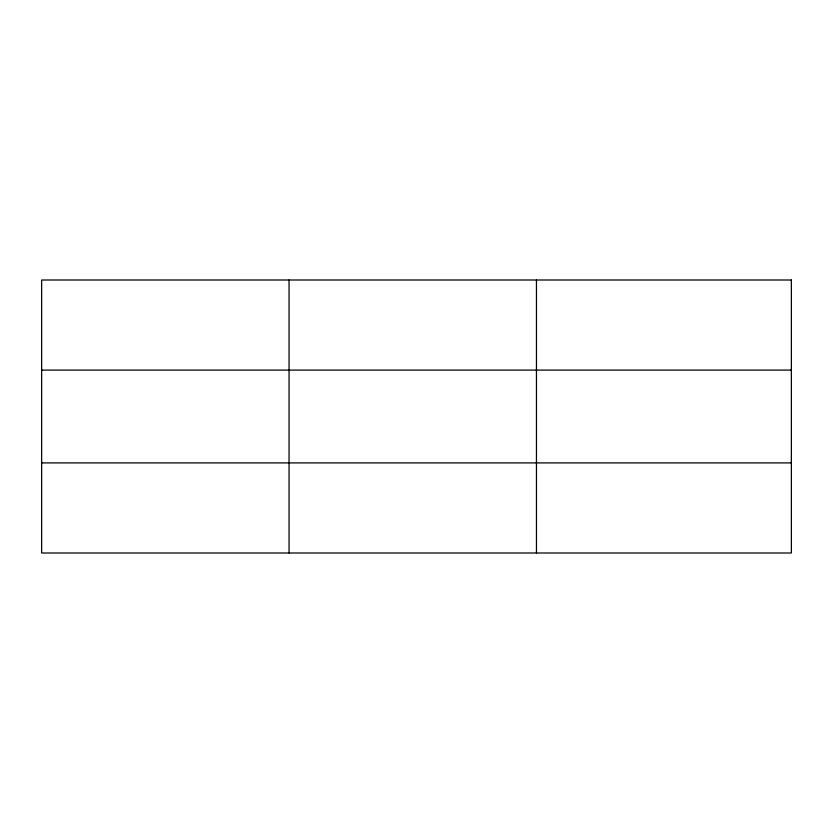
<?xml version="1.0" encoding="UTF-8"?>
<svg xmlns="http://www.w3.org/2000/svg" width="833" height="833" viewBox="0 0 833 833"><rect width="100%" height="100%" fill="white"/><g stroke="black" fill="none" stroke-linecap="round" stroke-linejoin="round"><path stroke-width="1.25" d="M289.051 552.997L289.051 280.003M536.452 552.997L536.452 280.003M41.65 370.091L791.35 370.091M41.65 462.909L791.35 462.909M791.35 280.003L791.35 552.997L41.65 552.997L41.65 280.003L791.35 280.003"/></g></svg>
